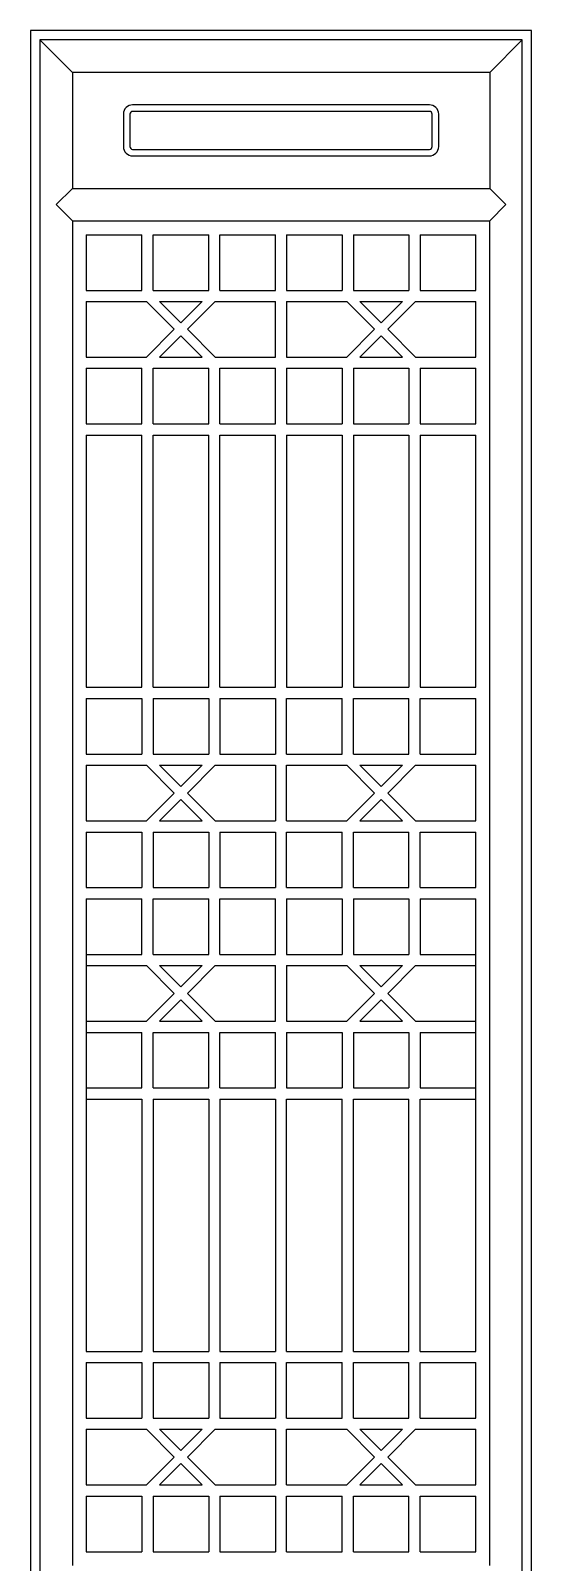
# Model space of a CAD drawing. Extents: x -66030 to 95157, y -13132 to 45879.
# Drawn here: x -54391 to -53851, y 32797 to 34449 of the extents above; entities that cross this region are included whole.
import ezdxf

# ---------------------------------------------------------------- set-up
doc = ezdxf.new("R2010")
doc.units = 0
doc.header["$LTSCALE"] = 100
doc.header["$MEASUREMENT"] = 0
for name, color, linetype in [('3', 11, 'CONTINUOUS'), ('4', 121, 'CONTINUOUS'), ('7', 105, 'CONTINUOUS')]:
    doc.layers.add(name, color=color, linetype=linetype)

msp = doc.modelspace()

# ---------------------------------------------------------------- linework, layer by layer
at = {"layer": '3'}
for p, q in [((-54381.3, 34438.9), (-54346.3, 34403.9)), ((-53896.3, 34403.9), (-53861.3, 34438.9)), ((-54346.3, 34278.9), (-54363.8, 34261.4)), ((-53896.3, 34278.9), (-53878.8, 34261.4)), ((-54363.8, 34261.4), (-54346.3, 34243.9)), ((-53896.3, 34243.9), (-53878.8, 34261.4)), ((-54271.3, 34168.9), (-54271.3, 34228.9)), ((-54259.3, 34168.9), (-54259.3, 34228.9)), ((-54199.3, 34168.9), (-54199.3, 34228.9)), ((-54187.3, 34168.9), (-54187.3, 34228.9)), ((-54127.3, 34168.9), (-54127.3, 34228.9)), ((-54115.3, 34228.9), (-54115.3, 34168.9)), ((-54055.3, 34228.9), (-54055.3, 34168.9)), ((-54043.3, 34228.9), (-54043.3, 34168.9)), ((-53983.3, 34228.9), (-53983.3, 34168.9)), ((-53971.3, 34228.9), (-53971.3, 34168.9)), ((-54331.3, 34168.9), (-54271.3, 34168.9)), ((-54331.3, 34156.9), (-54266.4, 34156.9)), ((-54266.4, 34156.9), (-54236.4, 34126.9)), ((-54259.3, 34168.9), (-54199.3, 34168.9)), ((-54252.3, 34156.9), (-54229.3, 34134)), ((-54252.3, 34156.9), (-54206.4, 34156.9)), ((-54206.4, 34156.9), (-54229.3, 34134)), ((-54192.3, 34156.9), (-54222.3, 34126.9)), ((-54192.3, 34156.9), (-54127.3, 34156.9)), ((-54187.3, 34168.9), (-54127.3, 34168.9)), ((-54127.3, 34096.9), (-54127.3, 34156.9)), ((-54115.3, 34168.9), (-54055.3, 34168.9)), ((-54115.3, 34156.9), (-54115.3, 34096.9)), ((-54115.3, 34156.9), (-54050.4, 34156.9)), ((-54050.4, 34156.9), (-54020.4, 34126.9)), ((-54043.3, 34168.9), (-53983.3, 34168.9)), ((-54036.3, 34156.9), (-54013.3, 34134)), ((-54036.3, 34156.9), (-53990.4, 34156.9)), ((-53990.4, 34156.9), (-54013.3, 34134)), ((-53976.3, 34156.9), (-54006.3, 34126.9)), ((-53976.3, 34156.9), (-53911.3, 34156.9)), ((-53971.3, 34168.9), (-53911.3, 34168.9)), ((-54236.4, 34126.9), (-54266.4, 34096.9)), ((-54222.3, 34126.9), (-54192.3, 34096.9)), ((-54020.4, 34126.9), (-54050.4, 34096.9)), ((-54006.3, 34126.9), (-53976.3, 34096.9)), ((-54229.3, 34119.9), (-54252.3, 34096.9)), ((-54229.3, 34119.9), (-54206.4, 34096.9)), ((-54013.3, 34119.9), (-54036.3, 34096.9)), ((-54013.3, 34119.9), (-53990.4, 34096.9)), ((-54331.3, 34096.9), (-54266.4, 34096.9)), ((-54252.3, 34096.9), (-54206.4, 34096.9)), ((-54192.3, 34096.9), (-54127.3, 34096.9)), ((-54115.3, 34096.9), (-54050.4, 34096.9)), ((-54036.3, 34096.9), (-53990.4, 34096.9)), ((-53976.3, 34096.9), (-53911.3, 34096.9)), ((-54331.3, 34084.9), (-54271.3, 34084.9)), ((-54271.3, 34024.9), (-54271.3, 34084.9)), ((-54259.3, 34084.9), (-54199.3, 34084.9)), ((-54259.3, 34024.9), (-54259.3, 34084.9)), ((-54199.3, 34024.9), (-54199.3, 34084.9)), ((-54187.3, 34024.9), (-54187.3, 34084.9)), ((-54187.3, 34084.9), (-54127.3, 34084.9)), ((-54127.3, 34024.9), (-54127.3, 34084.9)), ((-54115.3, 34084.9), (-54115.3, 34024.9)), ((-54115.3, 34084.9), (-54055.3, 34084.9)), ((-54055.3, 34084.9), (-54055.3, 34024.9)), ((-54043.3, 34084.9), (-53983.3, 34084.9)), ((-54043.3, 34084.9), (-54043.3, 34024.9)), ((-53983.3, 34084.9), (-53983.3, 34024.9)), ((-53971.3, 34084.9), (-53971.3, 34024.9)), ((-53971.3, 34084.9), (-53911.3, 34084.9)), ((-54331.3, 34024.9), (-54271.3, 34024.9)), ((-54259.3, 34024.9), (-54199.3, 34024.9)), ((-54187.3, 34024.9), (-54127.3, 34024.9)), ((-54115.3, 34024.9), (-54055.3, 34024.9)), ((-54043.3, 34024.9), (-53983.3, 34024.9)), ((-53971.3, 34024.9), (-53911.3, 34024.9)), ((-54331.3, 34012.9), (-54271.3, 34012.9)), ((-54271.3, 33740.9), (-54271.3, 34012.9)), ((-54259.3, 33740.9), (-54259.3, 34012.9)), ((-54259.3, 34012.9), (-54199.3, 34012.9)), ((-54199.3, 33740.9), (-54199.3, 34012.9)), ((-54187.3, 33740.9), (-54187.3, 34012.9)), ((-54187.3, 34012.9), (-54127.3, 34012.9)), ((-54127.3, 33740.9), (-54127.3, 34012.9)), ((-54115.3, 34012.9), (-54115.3, 33740.9)), ((-54115.3, 34012.9), (-54055.3, 34012.9)), ((-54055.3, 34012.9), (-54055.3, 33740.9)), ((-54043.3, 34012.9), (-53983.3, 34012.9)), ((-54043.3, 34012.9), (-54043.3, 33740.9)), ((-53983.3, 34012.9), (-53983.3, 33740.9)), ((-53971.3, 34012.9), (-53971.3, 33740.9)), ((-53971.3, 34012.9), (-53911.3, 34012.9)), ((-54331.3, 33740.9), (-54271.3, 33740.9)), ((-54259.3, 33740.9), (-54199.3, 33740.9)), ((-54187.3, 33740.9), (-54127.3, 33740.9)), ((-54115.3, 33740.9), (-54055.3, 33740.9)), ((-54043.3, 33740.9), (-53983.3, 33740.9)), ((-53971.3, 33740.9), (-53911.3, 33740.9)), ((-54331.3, 33728.9), (-54271.3, 33728.9)), ((-54271.3, 33728.9), (-54271.3, 33668.9)), ((-54259.3, 33728.9), (-54199.3, 33728.9)), ((-54259.3, 33728.9), (-54259.3, 33668.9)), ((-54199.3, 33728.9), (-54199.3, 33668.9)), ((-54187.3, 33728.9), (-54127.3, 33728.9)), ((-54187.3, 33728.9), (-54187.3, 33668.9)), ((-54127.3, 33728.9), (-54127.3, 33668.9)), ((-54115.3, 33668.9), (-54115.3, 33728.9)), ((-54115.3, 33728.9), (-54055.3, 33728.9)), ((-54055.3, 33668.9), (-54055.3, 33728.9)), ((-54043.3, 33728.9), (-53983.3, 33728.9)), ((-54043.3, 33668.9), (-54043.3, 33728.9)), ((-53983.3, 33668.9), (-53983.3, 33728.9)), ((-53971.3, 33668.9), (-53971.3, 33728.9)), ((-53971.3, 33728.9), (-53911.3, 33728.9)), ((-54331.3, 33668.9), (-54271.3, 33668.9)), ((-54259.3, 33668.9), (-54199.3, 33668.9)), ((-54187.3, 33668.9), (-54127.3, 33668.9)), ((-54115.3, 33668.9), (-54055.3, 33668.9)), ((-54043.3, 33668.9), (-53983.3, 33668.9)), ((-53971.3, 33668.9), (-53911.3, 33668.9)), ((-54331.3, 33656.9), (-54266.4, 33656.9)), ((-54236.4, 33626.9), (-54266.4, 33656.9)), ((-54229.3, 33634), (-54252.3, 33656.9)), ((-54252.3, 33656.9), (-54206.4, 33656.9)), ((-54229.3, 33634), (-54206.4, 33656.9)), ((-54222.3, 33626.9), (-54192.3, 33656.9)), ((-54192.3, 33656.9), (-54127.3, 33656.9)), ((-54127.3, 33656.9), (-54127.3, 33596.9)), ((-54115.3, 33656.9), (-54050.4, 33656.9)), ((-54115.3, 33596.9), (-54115.3, 33656.9)), ((-54020.4, 33626.9), (-54050.4, 33656.9)), ((-54013.3, 33634), (-54036.3, 33656.9)), ((-54036.3, 33656.9), (-53990.4, 33656.9)), ((-54013.3, 33634), (-53990.4, 33656.9)), ((-54006.3, 33626.9), (-53976.3, 33656.9)), ((-53976.3, 33656.9), (-53911.3, 33656.9)), ((-54266.4, 33596.9), (-54236.4, 33626.9)), ((-54192.3, 33596.9), (-54222.3, 33626.9)), ((-54050.4, 33596.9), (-54020.4, 33626.9)), ((-53976.3, 33596.9), (-54006.3, 33626.9)), ((-54252.3, 33596.9), (-54229.3, 33619.9)), ((-54206.4, 33596.9), (-54229.3, 33619.9)), ((-54036.3, 33596.9), (-54013.3, 33619.9)), ((-53990.4, 33596.9), (-54013.3, 33619.9)), ((-54331.3, 33596.9), (-54266.4, 33596.9)), ((-54252.3, 33596.9), (-54206.4, 33596.9)), ((-54192.3, 33596.9), (-54127.3, 33596.9)), ((-54115.3, 33596.9), (-54050.4, 33596.9)), ((-54036.3, 33596.9), (-53990.4, 33596.9)), ((-53976.3, 33596.9), (-53911.3, 33596.9)), ((-54331.3, 33584.9), (-54271.3, 33584.9)), ((-54271.3, 33584.9), (-54271.3, 33524.9)), ((-54259.3, 33584.9), (-54259.3, 33524.9)), ((-54259.3, 33584.9), (-54199.3, 33584.9)), ((-54199.3, 33584.9), (-54199.3, 33524.9)), ((-54187.3, 33584.9), (-54187.3, 33524.9)), ((-54187.3, 33584.9), (-54127.3, 33584.9)), ((-54127.3, 33584.9), (-54127.3, 33524.9)), ((-54115.3, 33524.9), (-54115.3, 33584.9)), ((-54115.3, 33584.9), (-54055.3, 33584.9)), ((-54055.3, 33524.9), (-54055.3, 33584.9)), ((-54043.3, 33524.9), (-54043.3, 33584.9)), ((-54043.3, 33584.9), (-53983.3, 33584.9)), ((-53983.3, 33524.9), (-53983.3, 33584.9)), ((-53971.3, 33524.9), (-53971.3, 33584.9)), ((-53971.3, 33584.9), (-53911.3, 33584.9)), ((-54331.3, 33524.9), (-54271.3, 33524.9)), ((-54331.3, 33512.9), (-54271.3, 33512.9)), ((-54271.3, 33452.9), (-54271.3, 33512.9)), ((-54259.3, 33524.9), (-54199.3, 33524.9)), ((-54259.3, 33512.9), (-54199.3, 33512.9)), ((-54259.3, 33452.9), (-54259.3, 33512.9)), ((-54199.3, 33452.9), (-54199.3, 33512.9)), ((-54187.3, 33524.9), (-54127.3, 33524.9)), ((-54187.3, 33512.9), (-54127.3, 33512.9)), ((-54187.3, 33452.9), (-54187.3, 33512.9)), ((-54127.3, 33452.9), (-54127.3, 33512.9)), ((-54115.3, 33524.9), (-54055.3, 33524.9)), ((-54115.3, 33512.9), (-54115.3, 33452.9)), ((-54115.3, 33512.9), (-54055.3, 33512.9)), ((-54055.3, 33512.9), (-54055.3, 33452.9)), ((-54043.3, 33524.9), (-53983.3, 33524.9)), ((-54043.3, 33512.9), (-53983.3, 33512.9)), ((-54043.3, 33512.9), (-54043.3, 33452.9)), ((-53983.3, 33512.9), (-53983.3, 33452.9)), ((-53971.3, 33524.9), (-53911.3, 33524.9)), ((-53971.3, 33512.9), (-53971.3, 33452.9)), ((-53971.3, 33512.9), (-53911.3, 33512.9)), ((-54331.3, 33452.9), (-54271.3, 33452.9)), ((-54259.3, 33452.9), (-54199.3, 33452.9)), ((-54187.3, 33452.9), (-54127.3, 33452.9)), ((-54115.3, 33452.9), (-54055.3, 33452.9)), ((-54043.3, 33452.9), (-53983.3, 33452.9)), ((-53971.3, 33452.9), (-53911.3, 33452.9)), ((-54331.3, 33440.9), (-54266.4, 33440.9)), ((-54266.4, 33440.9), (-54236.4, 33410.9)), ((-54252.3, 33440.9), (-54229.3, 33418)), ((-54252.3, 33440.9), (-54206.4, 33440.9)), ((-54206.4, 33440.9), (-54229.3, 33418)), ((-54192.3, 33440.9), (-54222.3, 33410.9)), ((-54192.3, 33440.9), (-54127.3, 33440.9)), ((-54127.3, 33380.9), (-54127.3, 33440.9)), ((-54115.3, 33440.9), (-54050.4, 33440.9)), ((-54115.3, 33440.9), (-54115.3, 33380.9)), ((-54050.4, 33440.9), (-54020.4, 33410.9)), ((-54036.3, 33440.9), (-53990.4, 33440.9)), ((-54036.3, 33440.9), (-54013.3, 33418)), ((-53990.4, 33440.9), (-54013.3, 33418)), ((-53976.3, 33440.9), (-54006.3, 33410.9)), ((-53976.3, 33440.9), (-53911.3, 33440.9)), ((-54236.4, 33410.9), (-54266.4, 33380.9)), ((-54222.3, 33410.9), (-54192.3, 33380.9)), ((-54020.4, 33410.9), (-54050.4, 33380.9)), ((-54006.3, 33410.9), (-53976.3, 33380.9)), ((-54229.3, 33403.9), (-54252.3, 33380.9)), ((-54229.3, 33403.9), (-54206.4, 33380.9)), ((-54013.3, 33403.9), (-54036.3, 33380.9)), ((-54013.3, 33403.9), (-53990.4, 33380.9)), ((-54331.3, 33380.9), (-54266.4, 33380.9)), ((-54252.3, 33380.9), (-54206.4, 33380.9)), ((-54192.3, 33380.9), (-54127.3, 33380.9)), ((-54115.3, 33380.9), (-54050.4, 33380.9)), ((-54036.3, 33380.9), (-53990.4, 33380.9)), ((-53976.3, 33380.9), (-53911.3, 33380.9)), ((-54331.3, 33368.9), (-54271.3, 33368.9)), ((-54271.3, 33308.9), (-54271.3, 33368.9)), ((-54259.3, 33368.9), (-54199.3, 33368.9)), ((-54259.3, 33308.9), (-54259.3, 33368.9)), ((-54199.3, 33308.9), (-54199.3, 33368.9)), ((-54187.3, 33368.9), (-54127.3, 33368.9)), ((-54187.3, 33308.9), (-54187.3, 33368.9)), ((-54127.3, 33308.9), (-54127.3, 33368.9)), ((-54115.3, 33368.9), (-54115.3, 33308.9)), ((-54115.3, 33368.9), (-54055.3, 33368.9)), ((-54055.3, 33368.9), (-54055.3, 33308.9)), ((-54043.3, 33368.9), (-53983.3, 33368.9)), ((-54043.3, 33368.9), (-54043.3, 33308.9)), ((-53983.3, 33368.9), (-53983.3, 33308.9)), ((-53971.3, 33368.9), (-53971.3, 33308.9)), ((-53971.3, 33368.9), (-53911.3, 33368.9)), ((-54331.3, 33308.9), (-54271.3, 33308.9)), ((-54331.3, 33296.9), (-54271.3, 33296.9)), ((-54271.3, 33296.9), (-54271.3, 33024.9)), ((-54259.3, 33308.9), (-54199.3, 33308.9)), ((-54259.3, 33296.9), (-54259.3, 33024.9)), ((-54259.3, 33296.9), (-54199.3, 33296.9)), ((-54199.3, 33296.9), (-54199.3, 33024.9)), ((-54187.3, 33308.9), (-54127.3, 33308.9)), ((-54187.3, 33296.9), (-54187.3, 33024.9)), ((-54187.3, 33296.9), (-54127.3, 33296.9)), ((-54127.3, 33296.9), (-54127.3, 33024.9)), ((-54115.3, 33308.9), (-54055.3, 33308.9)), ((-54115.3, 33024.9), (-54115.3, 33296.9)), ((-54115.3, 33296.9), (-54055.3, 33296.9)), ((-54055.3, 33024.9), (-54055.3, 33296.9)), ((-54043.3, 33308.9), (-53983.3, 33308.9)), ((-54043.3, 33296.9), (-53983.3, 33296.9)), ((-54043.3, 33024.9), (-54043.3, 33296.9)), ((-53983.3, 33024.9), (-53983.3, 33296.9)), ((-53971.3, 33308.9), (-53911.3, 33308.9)), ((-53971.3, 33024.9), (-53971.3, 33296.9)), ((-53971.3, 33296.9), (-53911.3, 33296.9)), ((-54331.3, 33024.9), (-54271.3, 33024.9)), ((-54259.3, 33024.9), (-54199.3, 33024.9)), ((-54187.3, 33024.9), (-54127.3, 33024.9)), ((-54115.3, 33024.9), (-54055.3, 33024.9)), ((-54043.3, 33024.9), (-53983.3, 33024.9)), ((-53971.3, 33024.9), (-53911.3, 33024.9)), ((-54331.3, 33012.9), (-54271.3, 33012.9)), ((-54271.3, 33012.9), (-54271.3, 32952.9)), ((-54259.3, 33012.9), (-54199.3, 33012.9)), ((-54259.3, 33012.9), (-54259.3, 32952.9)), ((-54199.3, 33012.9), (-54199.3, 32952.9)), ((-54187.3, 33012.9), (-54127.3, 33012.9)), ((-54187.3, 33012.9), (-54187.3, 32952.9)), ((-54127.3, 33012.9), (-54127.3, 32952.9)), ((-54115.3, 32952.9), (-54115.3, 33012.9)), ((-54115.3, 33012.9), (-54055.3, 33012.9)), ((-54055.3, 32952.9), (-54055.3, 33012.9)), ((-54043.3, 33012.9), (-53983.3, 33012.9)), ((-54043.3, 32952.9), (-54043.3, 33012.9)), ((-53983.3, 32952.9), (-53983.3, 33012.9)), ((-53971.3, 32952.9), (-53971.3, 33012.9)), ((-53971.3, 33012.9), (-53911.3, 33012.9)), ((-54331.3, 32952.9), (-54271.3, 32952.9)), ((-54259.3, 32952.9), (-54199.3, 32952.9)), ((-54187.3, 32952.9), (-54127.3, 32952.9)), ((-54115.3, 32952.9), (-54055.3, 32952.9)), ((-54043.3, 32952.9), (-53983.3, 32952.9)), ((-53971.3, 32952.9), (-53911.3, 32952.9)), ((-54331.3, 32940.9), (-54266.4, 32940.9)), ((-54236.4, 32910.9), (-54266.4, 32940.9)), ((-54229.3, 32918), (-54252.3, 32940.9)), ((-54252.3, 32940.9), (-54206.4, 32940.9)), ((-54229.3, 32918), (-54206.4, 32940.9)), ((-54222.3, 32910.9), (-54192.3, 32940.9)), ((-54192.3, 32940.9), (-54127.3, 32940.9)), ((-54127.3, 32940.9), (-54127.3, 32880.9)), ((-54115.3, 32880.9), (-54115.3, 32940.9)), ((-54115.3, 32940.9), (-54050.4, 32940.9)), ((-54020.4, 32910.9), (-54050.4, 32940.9)), ((-54036.3, 32940.9), (-53990.4, 32940.9)), ((-54013.3, 32918), (-54036.3, 32940.9)), ((-54013.3, 32918), (-53990.4, 32940.9)), ((-54006.3, 32910.9), (-53976.3, 32940.9)), ((-53976.3, 32940.9), (-53911.3, 32940.9)), ((-54266.4, 32880.9), (-54236.4, 32910.9)), ((-54252.3, 32880.9), (-54229.3, 32903.9)), ((-54206.4, 32880.9), (-54229.3, 32903.9)), ((-54192.3, 32880.9), (-54222.3, 32910.9)), ((-54050.4, 32880.9), (-54020.4, 32910.9)), ((-54036.3, 32880.9), (-54013.3, 32903.9)), ((-53990.4, 32880.9), (-54013.3, 32903.9)), ((-53976.3, 32880.9), (-54006.3, 32910.9)), ((-54331.3, 32880.9), (-54266.4, 32880.9)), ((-54331.3, 32868.9), (-54271.3, 32868.9)), ((-54271.3, 32868.9), (-54271.3, 32808.9)), ((-54259.3, 32868.9), (-54259.3, 32808.9)), ((-54259.3, 32868.9), (-54199.3, 32868.9)), ((-54252.3, 32880.9), (-54206.4, 32880.9)), ((-54199.3, 32868.9), (-54199.3, 32808.9)), ((-54192.3, 32880.9), (-54127.3, 32880.9)), ((-54187.3, 32868.9), (-54187.3, 32808.9)), ((-54187.3, 32868.9), (-54127.3, 32868.9)), ((-54127.3, 32868.9), (-54127.3, 32808.9)), ((-54115.3, 32880.9), (-54050.4, 32880.9)), ((-54115.3, 32808.9), (-54115.3, 32868.9)), ((-54115.3, 32868.9), (-54055.3, 32868.9)), ((-54055.3, 32808.9), (-54055.3, 32868.9)), ((-54043.3, 32868.9), (-53983.3, 32868.9)), ((-54043.3, 32808.9), (-54043.3, 32868.9)), ((-54036.3, 32880.9), (-53990.4, 32880.9)), ((-53983.3, 32808.9), (-53983.3, 32868.9)), ((-53976.3, 32880.9), (-53911.3, 32880.9)), ((-53971.3, 32808.9), (-53971.3, 32868.9)), ((-53971.3, 32868.9), (-53911.3, 32868.9))]:
    msp.add_line(p, q, dxfattribs=at)
msp.add_lwpolyline([(-54381.3, 31878.9), (-53861.3, 31878.9), (-53861.3, 34438.9), (-54381.3, 34438.9)], close=True, dxfattribs=at)
for points in [[(-54281.3, 34313.9), (-53961.3, 34313.9, 0.414214), (-53951.3, 34323.9), (-53951.3, 34358.9, 0.414214), (-53961.3, 34368.9), (-54281.3, 34368.9, 0.414214), (-54291.3, 34358.9), (-54291.3, 34323.9, 0.414214)], [(-54281.3, 34320.9), (-53961.3, 34320.9, 0.414214), (-53958.3, 34323.9), (-53958.3, 34358.9, 0.414214), (-53961.3, 34361.9), (-54281.3, 34361.9, 0.414214), (-54284.3, 34358.9), (-54284.3, 34323.9, 0.414214)]]:
    msp.add_lwpolyline(points, format="xyb", close=True, dxfattribs=at)
at = {"layer": '4'}
msp.add_lwpolyline([(-54391.3, 31868.9), (-53851.3, 31868.9), (-53851.3, 34448.9), (-54391.3, 34448.9)], close=True, dxfattribs=at)
at = {"layer": '7'}
for p, q in [((-53896.3, 34403.9), (-54346.3, 34403.9)), ((-54346.3, 34403.9), (-54346.3, 34278.9)), ((-53896.3, 34403.9), (-53896.3, 34278.9)), ((-54346.3, 34278.9), (-53896.3, 34278.9)), ((-54346.3, 34243.9), (-54346.3, 32793.9)), ((-54346.3, 34243.9), (-53896.3, 34243.9)), ((-53896.3, 32793.9), (-53896.3, 34243.9)), ((-54331.3, 34228.9), (-54271.3, 34228.9)), ((-54331.3, 34228.9), (-54331.3, 34168.9)), ((-54259.3, 34228.9), (-54199.3, 34228.9)), ((-54187.3, 34228.9), (-54127.3, 34228.9)), ((-54115.3, 34228.9), (-54055.3, 34228.9)), ((-54043.3, 34228.9), (-53983.3, 34228.9)), ((-53971.3, 34228.9), (-53911.3, 34228.9)), ((-53911.3, 34168.9), (-53911.3, 34228.9)), ((-54331.3, 34156.9), (-54331.3, 34096.9)), ((-53911.3, 34096.9), (-53911.3, 34156.9)), ((-54331.3, 34084.9), (-54331.3, 34024.9)), ((-53911.3, 34024.9), (-53911.3, 34084.9)), ((-54331.3, 34012.9), (-54331.3, 33740.9)), ((-53911.3, 33740.9), (-53911.3, 34012.9)), ((-54331.3, 33728.9), (-54331.3, 33668.9)), ((-53911.3, 33668.9), (-53911.3, 33728.9)), ((-54331.3, 33656.9), (-54331.3, 33596.9)), ((-53911.3, 33596.9), (-53911.3, 33656.9)), ((-54331.3, 33584.9), (-54331.3, 33524.9)), ((-53911.3, 33524.9), (-53911.3, 33584.9)), ((-54331.3, 33512.9), (-54331.3, 33024.9)), ((-53911.3, 33024.9), (-53911.3, 33512.9)), ((-54331.3, 33012.9), (-54331.3, 32952.9)), ((-53911.3, 32952.9), (-53911.3, 33012.9)), ((-54331.3, 32940.9), (-54331.3, 32880.9)), ((-53911.3, 32880.9), (-53911.3, 32940.9)), ((-54331.3, 32868.9), (-54331.3, 32808.9)), ((-53911.3, 32808.9), (-53911.3, 32868.9)), ((-54331.3, 32808.9), (-54271.3, 32808.9)), ((-54259.3, 32808.9), (-54199.3, 32808.9)), ((-54187.3, 32808.9), (-54127.3, 32808.9)), ((-54115.3, 32808.9), (-54055.3, 32808.9)), ((-54043.3, 32808.9), (-53983.3, 32808.9)), ((-53971.3, 32808.9), (-53911.3, 32808.9))]:
    msp.add_line(p, q, dxfattribs=at)

doc.saveas('drawing.dxf')
